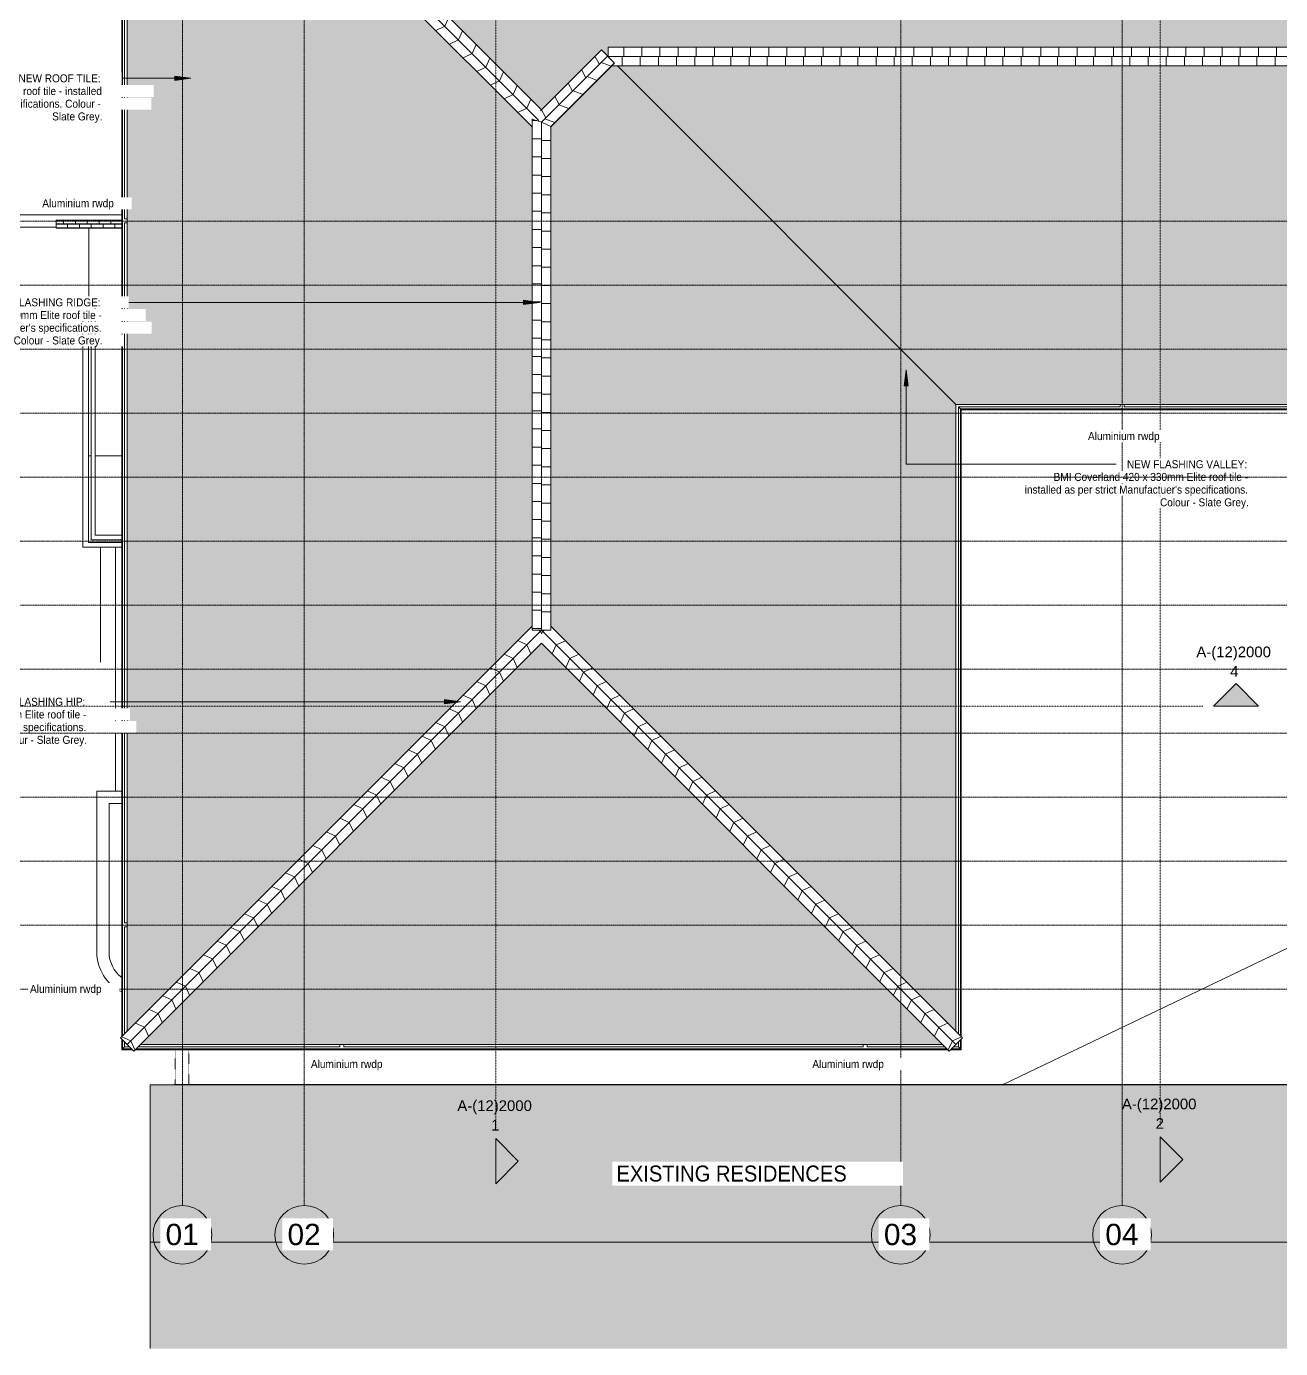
# Model space of a CAD drawing. Header units: millimetres. Extents: x -44849 to 8578, y -28812 to 16131.
# Drawn here: x -33048 to -9537, y -28812 to -4026 of the extents above; entities that cross this region are included whole.
import ezdxf

# ---------------------------------------------------------------- set-up
doc = ezdxf.new("R2010")
doc.units = ezdxf.units.MM
for name, pattern in [('1000 Dashed', [2, 1, -1]), ('Dash', [6.35, 3.175, -3.175]), ('Demolished', [7.14375, 4.7625, -2.38125]), ('Grid Line', [22.225, 12.7, -3.175, 3.175, -3.175])]:
    doc.linetypes.add(name, pattern=pattern)
for name, color, linetype, lineweight in [('A-FLOR', 192, 'Continuous', 9), ('A-FLOR-HRAL', 11, 'Continuous', 5), ('A-FLOR-LEVL', 51, 'Continuous', 5), ('A-GENM', 13, 'Demolished', 5), ('A-GLAZ-CURT', 52, 'Continuous', 9), ('A-ROOF', 132, 'Demolished', 5), ('A-ROOF-OTLN', 132, 'Demolished', 5), ('A-ROOF-PATT', 132, 'Dash', 5), ('A-WALL', 113, 'Continuous', 9), ('C-TOPO-MAJR', 7, 'Continuous', 18), ('G-ANNO-SYMB', 111, 'Continuous', 5), ('G-ANNO-TEXT', 231, 'Continuous', 5), ('I-WALL', 2, 'Continuous', 9), ('S-GRID', 1, 'Continuous', 5), ('S-GRID-IDEN', 1, 'Continuous', 5), ('S-STRS', 31, 'Continuous', 5)]:
    doc.layers.add(name, color=color, linetype=linetype, lineweight=lineweight)
doc.styles.add('Arial', font='arial.ttf', dxfattribs={"height": 200})
doc.styles.add('Arial_1', font='arial.ttf', dxfattribs={"height": 400})
doc.styles.add('Arial_2', font='arial.ttf', dxfattribs={"width": 0.9, "height": 150})
doc.styles.add('Arial_3', font='arial.ttf', dxfattribs={"width": 0.9, "height": 300})

# ---------------------------------------------------------------- blocks, each defined once
blk = doc.blocks.new('The BREEZEBLOCK Family1 - The BREEZEBLOCK Family1-V6-NEW PROPOSED ROOF PLAN')
at = {"layer": 'A-GLAZ-CURT', "lineweight": 5}
for p, q in [((111, -73), (-94, -73)), ((111, -3), (111, -73))]:
    blk.add_line(p, q, dxfattribs=at)
blk = doc.blocks.new('The BREEZEBLOCK Family1 - The BREEZEBLOCK Family1-1267693-NEW PROPOSED ROOF PLAN')
at = {"layer": 'A-GLAZ-CURT', "lineweight": 5}
for p, q in [((-111, -73), (-111, -3)), ((111, -73), (-111, -73)), ((111, -3), (111, -73))]:
    blk.add_line(p, q, dxfattribs=at)
blk = doc.blocks.new('The BREEZEBLOCK Family1 - The BREEZEBLOCK Family1-1267695-NEW PROPOSED ROOF PLAN')
at = {"layer": 'A-GLAZ-CURT', "lineweight": 5}
for p, q in [((-70, -73), (-70, -3)), ((70, -73), (-70, -73)), ((70, -3), (70, -73))]:
    blk.add_line(p, q, dxfattribs=at)
blk = doc.blocks.new('System Panel - Glazed-V7-NEW PROPOSED ROOF PLAN')
at = {"layer": 'A-GLAZ-CURT', "lineweight": 5}
blk.add_hatch(color=256, dxfattribs=at).paths.add_polyline_path([(-65, 0), (-94, 0), (-94, -3), (111, -3), (111, 0), (-54, 0)])
for p, q in [((111, 0), (111, -3)), ((111, -3), (-94, -3))]:
    blk.add_line(p, q, dxfattribs=at)
blk = doc.blocks.new('System Panel - Glazed-V8-NEW PROPOSED ROOF PLAN')
at = {"layer": 'A-GLAZ-CURT', "lineweight": 5}
blk.add_hatch(color=256, dxfattribs=at).paths.add_polyline_path([(-65, 0), (-111, 0), (-111, -3), (111, -3), (111, 0), (-54, 0)])
for p, q in [((-111, 0), (-111, -3)), ((111, 0), (111, -3)), ((111, -3), (-111, -3))]:
    blk.add_line(p, q, dxfattribs=at)
blk = doc.blocks.new('System Panel - Glazed-1262000-NEW PROPOSED ROOF PLAN')
at = {"layer": 'A-GLAZ-CURT', "lineweight": 5}
blk.add_hatch(color=256, dxfattribs=at).paths.add_polyline_path([(5, 0), (-70, 0), (-70, -3), (70, -3), (70, 0), (39, 0)])
for p, q in [((-70, 0), (-70, -3)), ((70, 0), (70, -3)), ((70, -3), (-70, -3))]:
    blk.add_line(p, q, dxfattribs=at)
blk = doc.blocks.new('System Panel - Glazed-1093574-NEW PROPOSED ROOF PLAN')
at = {"layer": 'A-GLAZ-CURT', "lineweight": 5}
blk.add_hatch(color=256, dxfattribs=at).paths.add_polyline_path([(91, 3), (-19, 3), (-19, 0), (111, 0), (111, 3)])
for p, q in [((-19, 3), (111, 3)), ((111, 3), (111, 0))]:
    blk.add_line(p, q, dxfattribs=at)
blk = doc.blocks.new('System Panel - Glazed-V9-NEW PROPOSED ROOF PLAN')
at = {"layer": 'A-GLAZ-CURT', "lineweight": 5}
blk.add_hatch(color=256, dxfattribs=at).paths.add_polyline_path([(80, 3), (-111, 3), (-111, 0), (111, 0), (111, 3), (91, 3)])
for p, q in [((-111, 3), (111, 3)), ((-111, 3), (-111, 0)), ((111, 3), (111, 0))]:
    blk.add_line(p, q, dxfattribs=at)
blk = doc.blocks.new('System Panel - Glazed-1266619-NEW PROPOSED ROOF PLAN')
at = {"layer": 'A-GLAZ-CURT', "lineweight": 5}
blk.add_hatch(color=256, dxfattribs=at).paths.add_polyline_path([(21, 3), (-107, 3), (-107, 0), (107, 0), (107, 3), (42, 3)])
for p, q in [((-107, 3), (107, 3)), ((-107, 3), (-107, 0)), ((107, 3), (107, 0))]:
    blk.add_line(p, q, dxfattribs=at)
blk = doc.blocks.new('The BREEZEBLOCK Family1 - The BREEZEBLOCK Family1-1267704-NEW PROPOSED ROOF PLAN')
at = {"layer": 'A-GLAZ-CURT', "lineweight": 5}
for p, q in [((-19, 0), (111, 0)), ((111, 0), (111, -73)), ((111, -73), (-19, -73))]:
    blk.add_line(p, q, dxfattribs=at)
blk = doc.blocks.new('The BREEZEBLOCK Family1 - The BREEZEBLOCK Family1-V24-NEW PROPOSED ROOF PLAN')
at = {"layer": 'A-GLAZ-CURT', "lineweight": 5}
for p, q in [((-111, 0), (111, 0)), ((-111, -73), (-111, 0)), ((111, 0), (111, -73)), ((111, -73), (-111, -73))]:
    blk.add_line(p, q, dxfattribs=at)
blk = doc.blocks.new('The BREEZEBLOCK Family1 - The BREEZEBLOCK Family1-1267705-NEW PROPOSED ROOF PLAN')
at = {"layer": 'A-GLAZ-CURT', "lineweight": 5}
for p, q in [((-107, 0), (107, 0)), ((-107, -73), (-107, 0)), ((107, 0), (107, -73)), ((107, -73), (-107, -73))]:
    blk.add_line(p, q, dxfattribs=at)
blk = doc.blocks.new('Downpipe - Downpipe-1373795-NEW PROPOSED ROOF PLAN')
at = {"layer": 'A-GENM', "linetype": 'Continuous'}
for p, q in [((-75, -851), (-75, -900)), ((0, -900), (0, -851))]:
    blk.add_line(p, q, dxfattribs=at)
blk = doc.blocks.new('Top Rail Type - Top Rail_Internal_-1357121-NEW PROPOSED ROOF PLAN')
at = {"layer": 'A-FLOR-HRAL'}
for p, q in [((-31886, -12076), (-31886, -13701)), ((-31858, -12076), (-31863, -12076)), ((-31836, -13651), (-31836, -12076)), ((-31886, -13701), (-31261, -13701)), ((-31261, -13651), (-31836, -13651))]:
    blk.add_line(p, q, dxfattribs=at)
blk.add_open_spline([(-31863, -13678), (-31863, -13678), (-31862, -13677), (-31861, -13676), (-31859, -13674), (-31858, -13674), (-31858, -13673)], degree=3, knots=[0.4701827, 0.4701827, 0.4701827, 0.4701827, 0.47916667, 0.5, 0.52083333, 0.5298173, 0.5298173, 0.5298173, 0.5298173], dxfattribs=at)
blk = doc.blocks.new('Top Rail Type - Top Rail_Internal_-V26-NEW PROPOSED ROOF PLAN')
at = {"layer": 'A-FLOR-HRAL'}
for p, q in [((-31836, -12076), (-31886, -12076)), ((-31886, -12076), (-31886, -13701)), ((-31836, -12076), (-31836, -13651)), ((-31886, -13701), (-31261, -13701)), ((-31836, -13651), (-31261, -13651))]:
    blk.add_line(p, q, dxfattribs=at)
blk = doc.blocks.new('Top Rail Type - Top Rail_Internal_-1357512-NEW PROPOSED ROOF PLAN')
at = {"layer": 'A-FLOR-HRAL'}
for p, q in [((-31832, -9366), (-38376, -9366)), ((-38376, -9416), (-31886, -9416)), ((-31836, -12076), (-31836, -9370)), ((-31886, -9419), (-31886, -12076))]:
    blk.add_line(p, q, dxfattribs=at)
at = {"layer": 'A-FLOR-HRAL', "flags": 128}
for points in [[(-38376, -9393), (-38376, -9391), (-38376, -9388)], [(-31832, -9366), (-31834, -9367), (-31837, -9369), (-31842, -9373), (-31848, -9378), (-31854, -9384), (-31861, -9391), (-31863, -9393)], [(-31835, -9372), (-31833, -9369), (-31832, -9367), (-31832, -9366)]]:
    blk.add_lwpolyline(points, dxfattribs=at)
blk = doc.blocks.new('Top Rail Type - Top Rail_Internal_-V27-NEW PROPOSED ROOF PLAN')
at = {"layer": 'A-FLOR-HRAL'}
for p, q in [((-38376, -9366), (-38376, -9416)), ((-38376, -9366), (-31861, -9366)), ((-38376, -9416), (-31886, -9416)), ((-31886, -9392), (-31886, -12076)), ((-31869, -9416), (-31861, -9416)), ((-31861, -9366), (-31861, -9416)), ((-31836, -9391), (-31861, -9391)), ((-31836, -9391), (-31836, -12076))]:
    blk.add_line(p, q, dxfattribs=at)
blk = doc.blocks.new('Downpipe - Downpipe-V28-NEW PROPOSED ROOF PLAN')
at = {"layer": 'A-GENM', "linetype": 'Continuous'}
for p, q in [((-75, -850), (-75, -898)), ((0, -898), (0, -850))]:
    blk.add_line(p, q, dxfattribs=at)
blk = doc.blocks.new('Section - SVA_Section Head - Tri Solid-15386-NEW PROPOSED ROOF PLAN')
at = {"layer": 'G-ANNO-SYMB'}
blk.add_hatch(color=256, dxfattribs=at).paths.add_polyline_path([(-10.48, 0), (-6.24, 4.24), (-1.99, 0)])
for p, q in [((-6.24, 4.24), (-10.48, 0)), ((-1.99, 0), (-6.24, 4.24)), ((-10.48, 0), (-1.99, 0))]:
    blk.add_line(p, q, dxfattribs=at)
blk = doc.blocks.new('Grid - M_Grid Head - Circle-13408-NEW PROPOSED ROOF PLAN')
at = {"layer": 'S-GRID-IDEN'}
blk.add_circle((0, 0), 5.5, dxfattribs=at)

msp = doc.modelspace()

# ---------------------------------------------------------------- hatches: boundary and pattern name
at = {"layer": 'A-ROOF-PATT', "linetype": 'Continuous'}
h = msp.add_hatch(dxfattribs=at)
h.set_pattern_fill('FP_15', color=253, style=0, pattern_type=2)
h.set_pattern_definition([(245.102, (-27214.44, -1891.05), (308.4, -143.141), [])])
h.paths.add_polyline_path([(-23439.9, -5789.3), (-23413.6, -5608.3), (-23393.5, -5588.2), (-31036.8, 2055.1), (-31160.6, 1931.3), (-23467.5, -5761.8)])
h = msp.add_hatch(dxfattribs=at)
h.set_pattern_fill('FP_14', color=253, style=0, pattern_type=2)
h.set_pattern_definition([(24.898, (-27338.2, -2014.8), (-143.141, 308.4), [])])
h.paths.add_polyline_path([(-23567.1, -5909.7), (-23567.1, -5761.8), (-23565.4, -5760.1), (-23439.9, -5789.3), (-31160.6, 1931.3), (-31284.3, 1807.6), (-23714.9, -5761.8)])
h = msp.add_hatch(dxfattribs=at)
h.set_pattern_fill('FP_12', color=256, style=0, pattern_type=2)
h.set_pattern_definition([(180, (0, 158.42), (-323.85, -145.741), [76.2, -63.5, 88.9, -38.1, -165.1]), (180, (0, 158.42), (-323.85, -145.741), [-266.7, 114.3, -50.8]), (180, (-76.2, 152.35), (-323.85, -145.741), [63.5, -241.3, 50.8, -76.2]), (180, (-228.6, 167.53), (-323.85, -145.741), [38.1, -393.7]), (270, (0, 158.42), (107.95, -145.741), [139.668, -443.295]), (270, (-76.2, 158.42), (107.95, -145.741), [136.632, -446.331]), (270, (-139.7, 158.42), (107.95, -145.741), [127.523, -455.44]), (270, (-228.6, 167.53), (107.95, -145.741), [139.668, -443.295]), (270, (-266.7, 167.53), (107.95, -145.741), [139.668, -443.295]), (270, (-381, 158.42), (107.95, -145.741), [133.596, -449.368])])
h.paths.add_polyline_path([(-23393.5, -5588.2), (-22269.8, -4464.5), (-22144.6, -4589.7), (-22144.6, -4414.7), (-6067, -4414.7), (279, 1931.3), (-30913.1, 1931.3), (-23552.1, -5429.7)])
h = msp.add_hatch(dxfattribs=at)
h.set_pattern_fill('FP_10', color=256, style=0, pattern_type=2)
h.set_pattern_definition([(270, (-2656.97, 0), (145.741, -323.85), [76.2, -63.5, 88.9, -38.1, -165.1]), (270, (-2656.97, 0), (145.741, -323.85), [-266.7, 114.3, -50.8]), (270, (-2650.9, -76.2), (145.741, -323.85), [63.5, -241.3, 50.8, -76.2]), (270, (-2666.08, -228.6), (145.741, -323.85), [38.1, -393.7]), (0, (-2656.97, 0), (145.741, 107.95), [139.668, -443.295]), (0, (-2656.97, -76.2), (145.741, 107.95), [136.632, -446.331]), (0, (-2656.97, -139.7), (145.741, 107.95), [127.523, -455.44]), (0, (-2666.08, -228.6), (145.741, 107.95), [139.668, -443.295]), (0, (-2666.08, -266.7), (145.741, 107.95), [139.668, -443.295]), (0, (-2656.97, -381), (145.741, 107.95), [133.596, -449.368])])
h.paths.add_polyline_path([(-31160.6, -22863.2), (-23567.1, -15269.7), (-23567.1, -5909.7), (-31160.6, 1683.8), (-31160.6, -21790.5)])
h = msp.add_hatch(dxfattribs=at)
h.set_pattern_fill('FP_17', color=253, style=0, pattern_type=2)
h.set_pattern_definition([(270, (-14031.86, -4502.17), (340, 2e-14), [])])
h.paths.add_polyline_path([(-5994.6, -4589.7), (-6006.4, -4577.8), (-6010.6, -4414.7), (-22144.6, -4414.7), (-22144.6, -4589.7), (-6006.1, -4589.7)])
h.paths.add_polyline_path([(-5978.1, -4589.7), (-5974.8, -4579.9), (-5989.2, -4589.7)])
h = msp.add_hatch(dxfattribs=at)
h.set_pattern_fill('FP_32', color=253, style=0, pattern_type=2)
h.set_pattern_definition([(298.248, (-22851.26, -5162.92), (299.51, 160.92), [])])
h.paths.add_polyline_path([(-23392.1, -5820.7), (-22152.8, -4581.4), (-22269.8, -4464.5), (-23413.6, -5608.3), (-23439.9, -5789.3), (-23565.4, -5760.1), (-23567.1, -5761.8), (-23442.1, -5803.8)])
h = msp.add_hatch(dxfattribs=at)
h.set_pattern_fill('FP_31', color=253, style=0, pattern_type=2)
h.set_pattern_definition([(159.445, (-22707.65, -5265.83), (-119.38, -318.35), [])])
h.paths.add_polyline_path([(-23217.1, -5904.8), (-22023.2, -4711), (-22152.8, -4581.4), (-23392.1, -5820.7), (-23318, -5856.3)])
h = msp.add_hatch(dxfattribs=at)
h.set_pattern_fill('FP_16', color=253, style=0, pattern_type=2)
h.set_pattern_definition([(90, (-14061.3, -4677.17), (-340, 2e-14), [])])
h.paths.add_polyline_path([(-6062.2, -4764.7), (-5983.4, -4600.8), (-5994.6, -4589.7), (-22144.6, -4589.7), (-22023.2, -4712.5), (-22038.4, -4729.5), (-22073.6, -4764.7), (-6118.3, -4764.7)])
h.paths.add_polyline_path([(-5983.3, -4600.5), (-5978.1, -4589.7), (-5989.2, -4589.7)])
h = msp.add_hatch(dxfattribs=at)
h.set_pattern_fill('FP_30', color=253, style=0, pattern_type=2)
h.set_pattern_definition([(136.074, (-22619.3, -5309.48), (-235.87, -244.88), [])])
h.paths.add_polyline_path([(-23217.1, -5908.2), (-22038.4, -4729.5), (-22022.6, -4711.9), (-23217.1, -5906.3)])
h = msp.add_hatch(dxfattribs=at)
h.set_pattern_fill('FP_13', color=256, style=0, pattern_type=2)
h.set_pattern_definition([(90, (-1342.19, 0), (-145.741, 323.85), [76.2, -63.5, 88.9, -38.1, -165.1]), (90, (-1342.19, 0), (-145.741, 323.85), [-266.7, 114.3, -50.8]), (90, (-1348.26, 76.2), (-145.741, 323.85), [63.5, -241.3, 50.8, -76.2]), (90, (-1333.08, 228.6), (-145.741, 323.85), [38.1, -393.7]), (180, (-1342.19, 0), (-145.741, -107.95), [139.668, -443.295]), (180, (-1342.19, 76.2), (-145.741, -107.95), [136.632, -446.331]), (180, (-1342.19, 139.7), (-145.741, -107.95), [127.523, -455.44]), (180, (-1333.08, 228.6), (-145.741, -107.95), [139.668, -443.295]), (180, (-1333.08, 266.7), (-145.741, -107.95), [139.668, -443.295]), (180, (-1342.19, 381), (-145.741, -107.95), [133.596, -449.368])])
h.paths.add_polyline_path([(-15623.6, -22863.2), (-15623.6, -11110.7), (-21969.6, -4764.7), (-22073.6, -4764.7), (-23217.1, -5908.2), (-23217.1, -15269.7), (-16692.5, -21794.3)])
h = msp.add_hatch(dxfattribs=at)
h.set_pattern_fill('FP_8', color=256, style=0, pattern_type=2)
h.set_pattern_definition([(0, (0, -943.08), (323.85, 145.741), [76.2, -63.5, 88.9, -38.1, -165.1]), (0, (0, -943.08), (323.85, 145.741), [-266.7, 114.3, -50.8]), (0, (76.2, -937.01), (323.85, 145.741), [63.5, -241.3, 50.8, -76.2]), (0, (228.6, -952.19), (323.85, 145.741), [38.1, -393.7]), (90, (0, -943.08), (-107.95, 145.741), [139.668, -443.295]), (90, (76.2, -943.08), (-107.95, 145.741), [136.632, -446.331]), (90, (139.7, -943.08), (-107.95, 145.741), [127.523, -455.44]), (90, (228.6, -952.19), (-107.95, 145.741), [139.668, -443.295]), (90, (266.7, -952.19), (-107.95, 145.741), [139.668, -443.295]), (90, (381, -943.08), (-107.95, 145.741), [133.596, -449.368])])
h.paths.add_polyline_path([(280.4, -11110.7), (-6065.6, -4764.7), (-21969.6, -4764.7), (-15623.6, -11110.7), (-128.6, -11110.7)])
h = msp.add_hatch(dxfattribs=at)
h.set_pattern_fill('FP_27', color=253, style=0, pattern_type=2)
h.set_pattern_definition([(0, (-23479.56, -10551.97), (0, 340), [])])
h.paths.add_polyline_path([(-23419.5, -15342.2), (-23392.1, -15342.2), (-23392.1, -5820.7), (-23567.1, -5761.8), (-23567.1, -15342.2), (-23525, -15342.2)])
h = msp.add_hatch(dxfattribs=at)
h.set_pattern_fill('FP_26', color=253, style=0, pattern_type=2)
h.set_pattern_definition([(180, (-23304.56, -10581.42), (-4e-14, -340), [])])
h.paths.add_polyline_path([(-23392.1, -15342.2), (-23217.1, -15342.2), (-23217.1, -5904.8), (-23392.1, -5820.7), (-23392.1, -15301.7)])
h = msp.add_hatch(dxfattribs=at)
h.set_pattern_fill('FP_18', color=253, style=0, pattern_type=2)
h.set_pattern_definition([(335.102, (-27338.2, -19164.55), (143.141, 308.4), [])])
h.paths.add_polyline_path([(-31160.6, -23110.7), (-23392.1, -15342.2), (-23567.1, -15342.2), (-23567.1, -15269.7), (-31284.3, -22986.9)])
h = msp.add_hatch(dxfattribs=at)
h.set_pattern_fill('FP_19', color=253, style=0, pattern_type=2)
h.set_pattern_definition([(114.898, (-27214.44, -19288.3), (-308.4, -143.141), [])])
h.paths.add_polyline_path([(-31036.8, -23234.4), (-23392.1, -15589.7), (-23392.1, -15342.2), (-31160.6, -23110.7), (-31076.2, -23195.1)])
h = msp.add_hatch(dxfattribs=at)
h.set_pattern_fill('FP_29', color=253, style=0, pattern_type=2)
h.set_pattern_definition([(204.898, (-19445.94, -19164.55), (143.141, -308.4), [])])
h.paths.add_polyline_path([(-15623.6, -23110.7), (-15499.8, -22986.9), (-23217.1, -15269.7), (-23217.1, -15342.2), (-23392.1, -15342.2), (-16692.5, -22041.8)])
h = msp.add_hatch(dxfattribs=at)
h.set_pattern_fill('FP_28', color=253, style=0, pattern_type=2)
h.set_pattern_definition([(65.102, (-19569.7, -19288.3), (-308.4, 143.141), [])])
h.paths.add_polyline_path([(-15747.3, -23234.4), (-15623.6, -23110.7), (-23392.1, -15342.2), (-23392.1, -15589.7), (-15786.7, -23195.1)])
h = msp.add_hatch(dxfattribs=at)
h.set_pattern_fill('FP_11', color=256, style=0, pattern_type=2)
h.set_pattern_definition([(0, (0, -1968.86), (323.85, 145.741), [76.2, -63.5, 88.9, -38.1, -165.1]), (0, (0, -1968.86), (323.85, 145.741), [-266.7, 114.3, -50.8]), (0, (76.2, -1962.79), (323.85, 145.741), [63.5, -241.3, 50.8, -76.2]), (0, (228.6, -1977.97), (323.85, 145.741), [38.1, -393.7]), (90, (0, -1968.86), (-107.95, 145.741), [139.668, -443.295]), (90, (76.2, -1968.86), (-107.95, 145.741), [136.632, -446.331]), (90, (139.7, -1968.86), (-107.95, 145.741), [127.523, -455.44]), (90, (228.6, -1977.97), (-107.95, 145.741), [139.668, -443.295]), (90, (266.7, -1977.97), (-107.95, 145.741), [139.668, -443.295]), (90, (381, -1968.86), (-107.95, 145.741), [133.596, -449.368])])
h.paths.add_polyline_path([(-15871, -23110.7), (-23392.1, -15589.7), (-30913.1, -23110.7), (-16692.5, -23110.7)])
h = msp.add_hatch(dxfattribs=at)
h.set_pattern_fill('FP_3', color=255, style=0, pattern_type=2)
h.set_pattern_definition([(180, (0, -3928.46), (-323.85, -131.982), [76.2, -63.5, 88.9, -38.1, -165.1]), (180, (0, -3928.46), (-323.85, -131.982), [-266.7, 114.3, -50.8]), (180, (-76.2, -3933.95), (-323.85, -131.982), [63.5, -241.3, 50.8, -76.2]), (180, (-228.6, -3920.21), (-323.85, -131.982), [38.1, -393.7]), (270, (0, -3928.46), (107.95, -131.982), [126.483, -401.446]), (270, (-76.2, -3928.46), (107.95, -131.982), [123.733, -404.196]), (270, (-139.7, -3928.46), (107.95, -131.982), [115.484, -412.445]), (270, (-228.6, -3920.21), (107.95, -131.982), [126.483, -401.446]), (270, (-266.7, -3920.21), (107.95, -131.982), [126.483, -401.446]), (270, (-381, -3928.46), (107.95, -131.982), [120.984, -406.945])])
h.paths.add_polyline_path([(169.6, -26817), (169.6, -23867), (-30730.4, -23867), (-30730.4, -26817), (-1785, -26817)])
h = msp.add_hatch(dxfattribs=at)
h.set_pattern_fill('FP_4', color=255, style=0, pattern_type=2)
h.set_pattern_definition([(0, (0, -9480.06), (323.85, 131.982), [76.2, -63.5, 88.9, -38.1, -165.1]), (0, (0, -9480.06), (323.85, 131.982), [-266.7, 114.3, -50.8]), (0, (76.2, -9474.56), (323.85, 131.982), [63.5, -241.3, 50.8, -76.2]), (0, (228.6, -9488.3), (323.85, 131.982), [38.1, -393.7]), (90, (0, -9480.06), (-107.95, 131.982), [126.483, -401.446]), (90, (76.2, -9480.06), (-107.95, 131.982), [123.733, -404.196]), (90, (139.7, -9480.06), (-107.95, 131.982), [115.484, -412.445]), (90, (228.6, -9488.3), (-107.95, 131.982), [126.483, -401.446]), (90, (266.7, -9488.3), (-107.95, 131.982), [126.483, -401.446]), (90, (381, -9480.06), (-107.95, 131.982), [120.984, -406.945])])
h.paths.add_polyline_path([(169.6, -28812.1), (169.6, -26817), (-30730.4, -26817), (-30730.4, -28812.1), (-1785, -28812.1)])
at = {"layer": 'G-ANNO-TEXT'}
for points in [[(-29964.2, -4998.4), (-30264.2, -4958.9), (-30264.2, -5037.9)], [(-23433, -9198.4), (-23733, -9158.9), (-23733, -9237.9)], [(-16556.2, -10464.3), (-16595.7, -10764.3), (-16516.7, -10764.3)], [(-24910.5, -16685.9), (-25210.5, -16646.4), (-25210.5, -16725.4)]]:
    msp.add_hatch(color=7, dxfattribs=at).paths.add_polyline_path(points)

# ---------------------------------------------------------------- linework, layer by layer
at = {"layer": 'A-FLOR'}
msp.add_line((-31260.6, -12075.7), (-31760.6, -12075.7), dxfattribs=at)
at = {"layer": 'A-FLOR-LEVL'}
for p, q in [((-31875.8, -9290.7), (-31875.8, -7805.9)), ((-31760.6, -9405.7), (-31260.6, -9405.7)), ((-31760.6, -12075.7), (-31260.6, -12075.7))]:
    msp.add_line(p, q, dxfattribs=at)
at = {"layer": 'A-ROOF', "linetype": 'Continuous', "lineweight": 9}
for p, q in [((-31160.6, 1683.8), (-31160.6, -22863.2)), ((-21969.6, -4764.7), (-15623.6, -11110.7)), ((-15623.6, -11110.7), (280.4, -11110.7)), ((-15623.6, -22863.2), (-15623.6, -11110.7)), ((-30913.1, -23110.7), (-15871, -23110.7))]:
    msp.add_line(p, q, dxfattribs=at)
at = {"layer": 'A-ROOF', "color": 9, "linetype": 'Continuous', "lineweight": 9}
for p, q in [((-30730.4, -23867), (-30730.4, -28812.1)), ((169.6, -23867), (-30730.4, -23867)), ((-30730.4, -26817), (169.6, -26817))]:
    msp.add_line(p, q, dxfattribs=at)
at = {"layer": 'A-ROOF-OTLN', "linetype": 'Continuous'}
for p, q in [((-31036.8, 2055.1), (-23393.5, -5588.2)), ((-23567.1, -5909.7), (-31284.3, 1807.6)), ((-31260.6, -22963.2), (-31260.6, 1783.8)), ((-31247.9, -22950.5), (-31247.9, 1771.1)), ((-31245.5, -22948.1), (-31245.5, 1768.8)), ((-23439.9, -5789.3), (-31160.6, 1931.3)), ((-31207.4, -7635.5), (-31207.4, -1340.5)), ((-22144.6, -4589.7), (-22144.6, -4414.7)), ((-22144.6, -4414.7), (-6010.6, -4414.7)), ((-23413.6, -5608.3), (-22269.8, -4464.5)), ((-22152.8, -4581.4), (-23392.1, -5820.7)), ((-22269.8, -4464.5), (-22022.5, -4711.7)), ((-5994.6, -4589.7), (-22144.6, -4589.7)), ((-22023.2, -4711), (-23217.1, -5904.8)), ((-22038.4, -4729.5), (-23217.1, -5908.2)), ((-6062.2, -4764.7), (-22073.6, -4764.7)), ((-23567.1, -5761.8), (-23565.4, -5760.1)), ((-23567.1, -15342.2), (-23567.1, -5761.8)), ((-23392.1, -5820.7), (-23567.1, -5761.8)), ((-23217.1, -5904.8), (-23392.1, -5820.7)), ((-23392.1, -5820.7), (-23392.1, -15342.2)), ((-23217.1, -5904.8), (-23217.1, -15342.2)), ((-31207.4, -20829.5), (-31207.4, -7710.5)), ((-12546.1, -11157.5), (-15576.7, -11157.5)), ((-15576.7, -11157.5), (-15538.6, -11195.6)), ((-15576.7, -11157.5), (-15576.7, -22910)), ((365.4, -11195.6), (-15538.6, -11195.6)), ((-15538.6, -11195.6), (-15538.6, -22948.1)), ((367.7, -11198), (-15536.3, -11198)), ((-15536.3, -11198), (-15536.3, -22950.5)), ((380.4, -11210.7), (-15523.6, -11210.7)), ((-15523.6, -11210.7), (-15523.6, -22963.2)), ((-8553.6, -11157.5), (-12471.1, -11157.5)), ((-31284.3, -22986.9), (-23567.1, -15269.7)), ((-31160.6, -23110.7), (-23392.1, -15342.2)), ((-23217.1, -15342.2), (-23567.1, -15342.2)), ((-15623.6, -23110.7), (-23392.1, -15342.2)), ((-23217.1, -15269.7), (-15499.8, -22986.9)), ((-23392.1, -15589.7), (-31036.8, -23234.4)), ((-15747.3, -23234.4), (-23392.1, -15589.7)), ((-31207.4, -22910), (-31207.4, -20904.5)), ((-31036.8, -23234.4), (-31284.3, -22986.9)), ((-31260.6, -23210.7), (-31260.6, -23010.7)), ((-31247.9, -23198), (-31247.9, -23023.4)), ((-31245.5, -23195.6), (-31245.5, -23025.7)), ((-15499.8, -22986.9), (-15747.3, -23234.4)), ((-15538.6, -23025.7), (-15538.6, -23195.6)), ((-15536.3, -23023.4), (-15536.3, -23198)), ((-15523.6, -23010.7), (-15523.6, -23210.7)), ((-31060.6, -23210.7), (-31260.6, -23210.7)), ((-31073.3, -23198), (-31247.9, -23198)), ((-31245.5, -23195.6), (-31207.4, -23157.5)), ((-31075.6, -23195.6), (-31245.5, -23195.6)), ((-31207.4, -23157.5), (-31207.4, -23063.8)), ((-31113.7, -23157.5), (-31207.4, -23157.5)), ((-15771, -23210.7), (-31013.1, -23210.7)), ((-15783.7, -23198), (-31000.4, -23198)), ((-15786.1, -23195.6), (-30998, -23195.6)), ((-27173.6, -23157.5), (-30959.9, -23157.5)), ((-17362.1, -23157.5), (-27098.6, -23157.5)), ((-15824.2, -23157.5), (-17287.1, -23157.5)), ((-15523.6, -23210.7), (-15723.6, -23210.7)), ((-15536.3, -23198), (-15710.9, -23198)), ((-15538.6, -23195.6), (-15708.5, -23195.6)), ((-15576.7, -23157.5), (-15670.4, -23157.5)), ((-15576.7, -23063.8), (-15576.7, -23157.5)), ((-15538.6, -23195.6), (-15576.7, -23157.5))]:
    msp.add_line(p, q, dxfattribs=at)
at = {"layer": 'A-WALL'}
for p, q in [((-39844, -7560.7), (-31260.6, -7560.7)), ((-32493.6, -7790.7), (-39751, -7790.7)), ((-38575.6, -9290.7), (-31760.6, -9290.7)), ((-31760.6, -9290.7), (-31760.6, -13560.7)), ((-31990.6, -9520.7), (-38575.6, -9520.7)), ((-31990.6, -13790.7), (-31990.6, -9520.7)), ((-31760.6, -13560.7), (-31260.6, -13560.7)), ((-31260.6, -13790.7), (-31990.6, -13790.7)), ((-31728.6, -18360.7), (-31260.6, -18360.7)), ((-31728.6, -21377.7), (-31728.6, -18360.7)), ((-31260.6, -18590.7), (-31498.6, -18590.7)), ((-31498.6, -18590.7), (-31498.6, -21377.7))]:
    msp.add_line(p, q, dxfattribs=at)
for radius, end in [(833, 243.97674), (603, 232.64056)]:
    msp.add_arc((-30895.6, -21377.7), radius, 180, end, dxfattribs=at)
at = {"layer": 'C-TOPO-MAJR', "flags": 128}
msp.add_lwpolyline([(-14736.8, -23860), (2828.4, -15437.5), (2766, -7822.7)], dxfattribs=at)
at = {"layer": 'G-ANNO-SYMB', "linetype": '1000 Dashed'}
for p, q in [((-24251, 4617.6), (-24251, -24677.3)), ((-11792, -24645.2), (-11792, 4617.6))]:
    msp.add_line(p, q, dxfattribs=at)
at = {"layer": 'G-ANNO-TEXT', "color": 250}
for p, q in [((-29964.2, -4998.4), (-31426.2, -4998.4)), ((-29964.2, -4998.4), (-30264.2, -4958.9)), ((-30264.2, -4958.9), (-30264.2, -5037.9)), ((-30264.2, -5037.9), (-29964.2, -4998.4)), ((-23433, -9198.4), (-23733, -9158.9)), ((-23733, -9158.9), (-23733, -9237.9)), ((-23433, -9198.4), (-31426.2, -9198.4)), ((-23733, -9237.9), (-23433, -9198.4)), ((-16556.2, -10464.3), (-16595.7, -10764.3)), ((-16516.7, -10764.3), (-16556.2, -10464.3)), ((-16556.2, -10464.3), (-16556.2, -12233)), ((-16595.7, -10764.3), (-16516.7, -10764.3)), ((-16556.2, -12233), (-14632.5, -12233)), ((-14632.5, -12233), (-12620.3, -12233)), ((-24910.5, -16685.9), (-31716.4, -16685.9)), ((-24910.5, -16685.9), (-25210.5, -16646.4)), ((-25210.5, -16646.4), (-25210.5, -16725.4)), ((-25210.5, -16725.4), (-24910.5, -16685.9))]:
    msp.add_line(p, q, dxfattribs=at)
at = {"layer": 'I-WALL', "color": 174, "linetype": 'Dash', "lineweight": 5}
for p, q in [((-30260.6, -23860), (-30260.6, -23210.7)), ((-30006.6, -23210.7), (-30006.6, -23860))]:
    msp.add_line(p, q, dxfattribs=at)
at = {"layer": 'I-WALL', "color": 8}
for q in [(236.6, -23860), (-30280.6, -23867)]:
    msp.add_line((-30280.6, -23860), q, dxfattribs=at)
at = {"layer": 'S-GRID', "linetype": 'Grid Line'}
for p, q in [((-30125.6, -26129), (-30125.6, 8968.8)), ((-27839.6, -26129), (-27839.6, 8968.8)), ((-16658.6, -26129), (-16658.6, 8968.8)), ((-12508.6, -26129), (-12508.6, 8968.8)), ((-37109.8, -7675.7), (7444.6, -7675.7)), ((-34973, -8875.7), (7444.6, -8875.7)), ((-37109.8, -11275.7), (7444.6, -11275.7)), ((-34973, -13675.7), (7444.6, -13675.7)), ((-37109.8, -14875.7), (7444.6, -14875.7)), ((-34973, -16075.7), (7444.6, -16075.7)), ((-37109.8, -18475.7), (7444.6, -18475.7)), ((-34973, -19675.7), (7444.6, -19675.7)), ((-35095.1, -20875.7), (7322.6, -20875.7)), ((-37109.8, -22075.7), (7444.6, -22075.7))]:
    msp.add_line(p, q, dxfattribs=at)
at = {"layer": 'S-STRS'}
for p, q in [((-31660.6, -13790.7), (-31660.6, -15943.8)), ((-31660.6, -13790.7), (-31660.6, -15943.8)), ((-31380.6, -13790.7), (-31380.6, -18360.7)), ((-31380.6, -13790.7), (-31380.6, -18360.7))]:
    msp.add_line(p, q, dxfattribs=at)

# ---------------------------------------------------------------- block references
at = {"layer": 'A-FLOR-HRAL'}
for name in ['Top Rail Type - Top Rail_Internal_-1357512-NEW PROPOSED ROOF PLAN', 'Top Rail Type - Top Rail_Internal_-V27-NEW PROPOSED ROOF PLAN', 'Top Rail Type - Top Rail_Internal_-1357121-NEW PROPOSED ROOF PLAN', 'Top Rail Type - Top Rail_Internal_-V26-NEW PROPOSED ROOF PLAN']:
    msp.add_blockref(name, (0, 0), dxfattribs=at)
at = {"layer": 'A-GENM', "linetype": 'Continuous', "rotation": 269.9999999999995}
for p in [(-30310.6, -7710.5), (-30310.6, -20904.5)]:
    msp.add_blockref('Downpipe - Downpipe-V28-NEW PROPOSED ROOF PLAN', p, dxfattribs=at)
at = {"layer": 'A-GENM', "linetype": 'Continuous'}
for p in [(-12471.1, -10259.8), (-27098.6, -22259.8), (-17287.1, -22259.8)]:
    msp.add_blockref('Downpipe - Downpipe-1373795-NEW PROPOSED ROOF PLAN', p, dxfattribs=at)
at = {"layer": 'A-GLAZ-CURT', "lineweight": 5, "rotation": 180}
for name, p in [('The BREEZEBLOCK Family1 - The BREEZEBLOCK Family1-1267695-NEW PROPOSED ROOF PLAN', (-32423.6, -7729.7)), ('The BREEZEBLOCK Family1 - The BREEZEBLOCK Family1-1267693-NEW PROPOSED ROOF PLAN', (-32242.6, -7729.7)), ('The BREEZEBLOCK Family1 - The BREEZEBLOCK Family1-1267693-NEW PROPOSED ROOF PLAN', (-32020.6, -7729.7)), ('The BREEZEBLOCK Family1 - The BREEZEBLOCK Family1-1267693-NEW PROPOSED ROOF PLAN', (-31798.6, -7729.7)), ('The BREEZEBLOCK Family1 - The BREEZEBLOCK Family1-1267693-NEW PROPOSED ROOF PLAN', (-31576.6, -7729.7)), ('The BREEZEBLOCK Family1 - The BREEZEBLOCK Family1-V6-NEW PROPOSED ROOF PLAN', (-31354.6, -7729.7)), ('System Panel - Glazed-1262000-NEW PROPOSED ROOF PLAN', (-32423.6, -7729.7)), ('The BREEZEBLOCK Family1 - The BREEZEBLOCK Family1-1267705-NEW PROPOSED ROOF PLAN', (-32386.1, -7802.7)), ('System Panel - Glazed-1266619-NEW PROPOSED ROOF PLAN', (-32386.1, -7802.7)), ('System Panel - Glazed-V8-NEW PROPOSED ROOF PLAN', (-32242.6, -7729.7)), ('The BREEZEBLOCK Family1 - The BREEZEBLOCK Family1-V24-NEW PROPOSED ROOF PLAN', (-32167.6, -7802.7)), ('System Panel - Glazed-V9-NEW PROPOSED ROOF PLAN', (-32167.6, -7802.7)), ('System Panel - Glazed-V8-NEW PROPOSED ROOF PLAN', (-32020.6, -7729.7)), ('The BREEZEBLOCK Family1 - The BREEZEBLOCK Family1-V24-NEW PROPOSED ROOF PLAN', (-31945.6, -7802.7)), ('System Panel - Glazed-V9-NEW PROPOSED ROOF PLAN', (-31945.6, -7802.7)), ('System Panel - Glazed-V8-NEW PROPOSED ROOF PLAN', (-31798.6, -7729.7)), ('The BREEZEBLOCK Family1 - The BREEZEBLOCK Family1-V24-NEW PROPOSED ROOF PLAN', (-31723.6, -7802.7)), ('System Panel - Glazed-V9-NEW PROPOSED ROOF PLAN', (-31723.6, -7802.7)), ('System Panel - Glazed-V8-NEW PROPOSED ROOF PLAN', (-31576.6, -7729.7)), ('The BREEZEBLOCK Family1 - The BREEZEBLOCK Family1-V24-NEW PROPOSED ROOF PLAN', (-31501.6, -7802.7)), ('System Panel - Glazed-V9-NEW PROPOSED ROOF PLAN', (-31501.6, -7802.7)), ('System Panel - Glazed-V7-NEW PROPOSED ROOF PLAN', (-31354.6, -7729.7)), ('The BREEZEBLOCK Family1 - The BREEZEBLOCK Family1-1267704-NEW PROPOSED ROOF PLAN', (-31279.6, -7802.7)), ('System Panel - Glazed-1093574-NEW PROPOSED ROOF PLAN', (-31279.6, -7802.7))]:
    msp.add_blockref(name, p, dxfattribs=at)
at = {"layer": 'G-ANNO-SYMB', "extrusion": (0, 0, -1), "xscale": 99.99999999999993, "yscale": 99.99999999999993, "zscale": 99.99999999999993}
msp.add_blockref('Section - SVA_Section Head - Tri Solid-15386-NEW PROPOSED ROOF PLAN', (10995.9, -16770.1), dxfattribs=at)
for p, rotation in [((24251, -24677.3), 90.00000000000053), ((11792, -24645.2), 90.00000000000027)]:
    msp.add_blockref('Section - SVA_Section Head - Tri Solid-15386-NEW PROPOSED ROOF PLAN', p, dxfattribs=dict(at, rotation=rotation))
at = {"layer": 'S-GRID-IDEN', "xscale": 99.99999999999993, "yscale": 99.99999999999993, "zscale": 99.99999999999993}
for p in [(-30125.6, -26679), (-27839.6, -26679), (-16658.6, -26679), (-12508.6, -26679)]:
    msp.add_blockref('Grid - M_Grid Head - Circle-13408-NEW PROPOSED ROOF PLAN', p, dxfattribs=at)

# ---------------------------------------------------------------- texts
at = {"layer": 'G-ANNO-SYMB', "char_height": 200, "attachment_point": 1, "style": 'Arial'}
for s, insert, width in [('A-(12)2000', (-11115.6, -15651.7), 1723.628), ('4', (-10482.4, -16017), 192.405), ('A-(12)2000', (-24970.7, -24158.9), 1723.628), ('A-(12)2000', (-12511.7, -24126.7), 1723.628), ('1', (-24337.5, -24524.2), 192.405), ('2', (-11878.4, -24492), 192.405)]:
    msp.add_mtext(s, dxfattribs=dict(at, insert=insert, width=width))

# ---------------------------------------------------------------- next in the draw order: texts
at = {"layer": 'G-ANNO-TEXT', "color": 7, "char_height": 150, "attachment_point": 1, "style": 'Arial_2', "bg_fill": 3, "box_fill_scale": 1.25, "bg_fill_color": 256, "bg_fill_true_color": 13158600, "bg_fill_transparency": 0}
for s, insert, width in [('NEW ROOF TILE:', (-33197.6, -4923.4), 1897.594), ('Aluminium rwdp', (-32751.5, -7265.2), 1637.848), ('NEW FLASHING RIDGE:', (-33794.3, -9123.4), 2626.328), ('Aluminium rwdp', (-13147.3, -11630.7), 1637.848), ('NEW FLASHING VALLEY:', (-12417.1, -12158), 2763.417), ('NEW FLASHING HIP:', (-33798.8, -16610.9), 2279.999), ('Aluminium rwdp', (-32981.2, -21994.5), 1637.848), ('Aluminium rwdp', (-27715.1, -23402.6), 1637.848), ('Aluminium rwdp', (-18315.1, -23402.6), 1637.848)]:
    msp.add_mtext(s, dxfattribs=dict(at, insert=insert, width=width))
at = {"layer": 'G-ANNO-TEXT', "color": 253, "insert": (-21987.4, -25381), "char_height": 300, "width": 5295.948, "attachment_point": 1, "style": 'Arial_3', "bg_fill": 3, "box_fill_scale": 1.25, "bg_fill_color": 256, "bg_fill_true_color": 13158600, "bg_fill_transparency": 0}
msp.add_mtext('EXISTING RESIDENCES', dxfattribs=at)
at = {"layer": 'S-GRID-IDEN', "char_height": 400, "width": 753.586, "attachment_point": 1, "style": 'Arial_1', "bg_fill": 3, "box_fill_scale": 1.25, "bg_fill_color": 256, "bg_fill_true_color": 13158600, "bg_fill_transparency": 0}
for s, insert in [('01', (-30440.2, -26473.4)), ('02', (-28154.2, -26473.4)), ('03', (-16973.2, -26473.4)), ('04', (-12823.2, -26473.4))]:
    msp.add_mtext(s, dxfattribs=dict(at, insert=insert))

# ---------------------------------------------------------------- next in the draw order: texts
at = {"layer": 'G-ANNO-TEXT', "color": 7, "char_height": 150, "attachment_point": 1, "style": 'Arial_2', "bg_fill": 3, "box_fill_scale": 1.25, "bg_fill_color": 256, "bg_fill_true_color": 13158600, "bg_fill_transparency": 0}
for s, insert, width in [('BMI Coverland 420 x 330mm Elite roof tile - installed ', (-36025.4, -5161.5), 5324.808), ('BMI Coverland 420 x 330mm Elite roof tile - ', (-35282.6, -9361.5), 4430.125), ('BMI Coverland 420 x 330mm Elite roof tile - ', (-13792.3, -12396.1), 4430.125), ('BMI Coverland 420 x 330mm Elite roof tile - ', (-35572.8, -16849), 4430.125)]:
    msp.add_mtext(s, dxfattribs=dict(at, insert=insert, width=width))

# ---------------------------------------------------------------- next in the draw order: linework, layer by layer
at = {"layer": 'G-ANNO-SYMB', "linetype": '1000 Dashed'}
msp.add_line((-37852.2, -16770.1), (-10995.9, -16770.1), dxfattribs=at)

# ---------------------------------------------------------------- next in the draw order: texts
at = {"layer": 'G-ANNO-TEXT', "color": 7, "char_height": 150, "attachment_point": 1, "style": 'Arial_2', "bg_fill": 3, "box_fill_scale": 1.25, "bg_fill_color": 256, "bg_fill_true_color": 13158600, "bg_fill_transparency": 0}
for s, insert, width in [("as per strict Manufactuer's specifications. Colour - ", (-35817, -5399.6), 5072.277), ("installed as per strict Manufactuer's specifications. ", (-35824.4, -9599.6), 5086.707), ("installed as per strict Manufactuer's specifications. ", (-14334, -12634.2), 5086.707), ("installed as per strict Manufactuer's specifications. ", (-36114.6, -17087.1), 5086.707)]:
    msp.add_mtext(s, dxfattribs=dict(at, insert=insert, width=width))

# ---------------------------------------------------------------- next in the draw order: linework, layer by layer
at = {"layer": 'S-GRID', "linetype": 'Grid Line'}
msp.add_line((-34973, -12475.7), (7444.6, -12475.7), dxfattribs=at)

# ---------------------------------------------------------------- next in the draw order: texts
at = {"layer": 'G-ANNO-TEXT', "color": 7, "char_height": 150, "attachment_point": 1, "style": 'Arial_2', "bg_fill": 3, "box_fill_scale": 1.25, "bg_fill_color": 256, "bg_fill_true_color": 13158600, "bg_fill_transparency": 0}
for s, insert, width in [('Slate Grey.', (-32566.6, -5637.8), 1132.784), ('Colour - Slate Grey.', (-33288.3, -9837.8), 2013.037), ('Colour - Slate Grey.', (-11798, -12872.4), 2013.037), ('Colour - Slate Grey.', (-33578.5, -17325.2), 2013.037)]:
    msp.add_mtext(s, dxfattribs=dict(at, insert=insert, width=width))

# ---------------------------------------------------------------- next in the draw order: linework, layer by layer
at = {"layer": 'S-GRID', "linetype": 'Grid Line'}
for p, q in [((-35198, -10075.7), (7444.6, -10075.7)), ((-34973, -17275.7), (7444.6, -17275.7))]:
    msp.add_line(p, q, dxfattribs=at)

doc.saveas('drawing.dxf')
